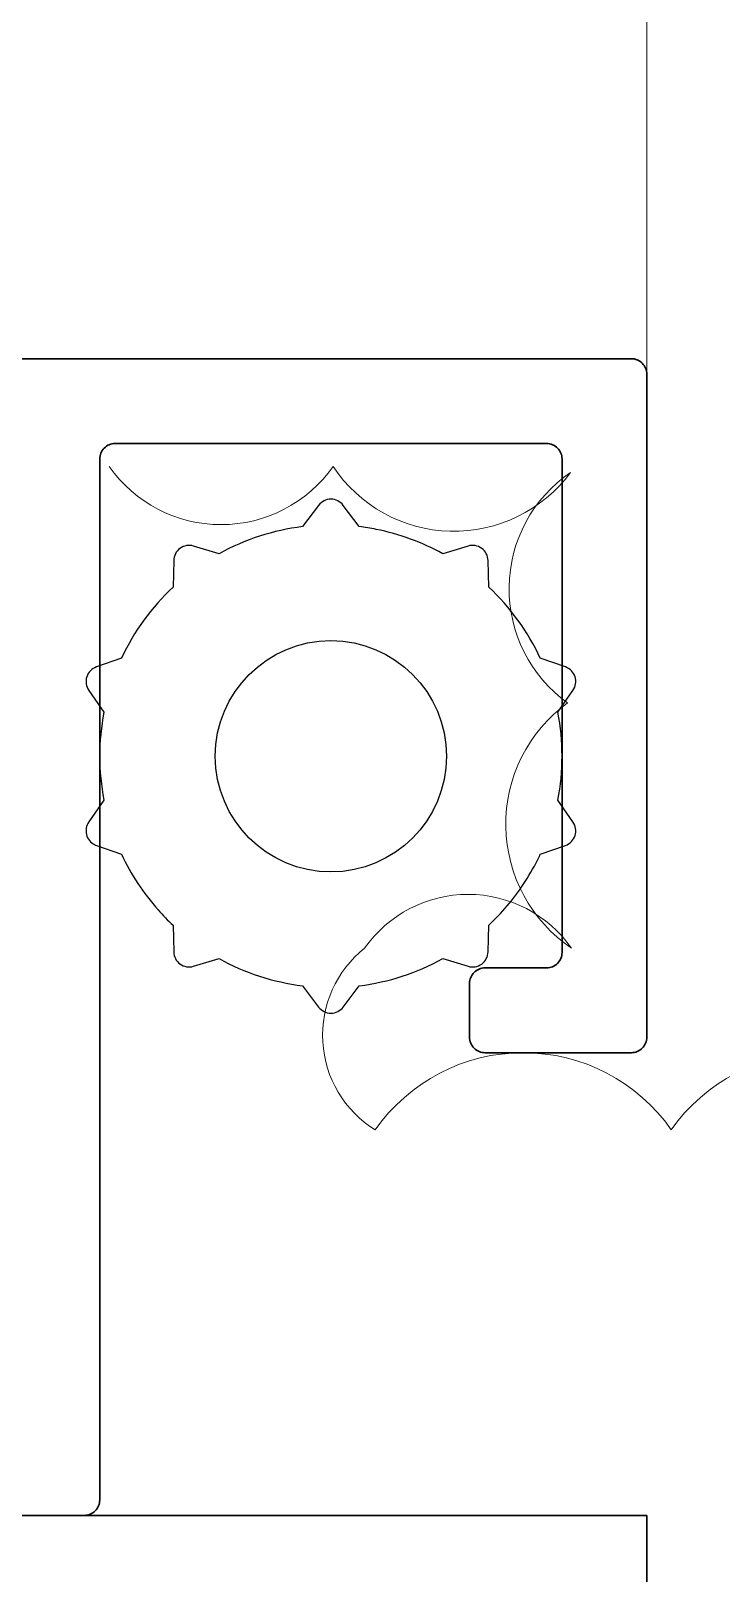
# Model space of a CAD drawing. Header units: millimetres. Extents: x -547695 to 905972, y -1055718 to 167349.
# Drawn here: x -516098.8 to -516034.3, y -1037397.6 to -1037253.5 of the extents above; entities that cross this region are included whole.
import ezdxf

# ---------------------------------------------------------------- set-up
doc = ezdxf.new("R2010")
doc.units = ezdxf.units.MM
doc.layers.get('DEFPOINTS').update_dxf_attribs({"color": 1, "lineweight": 25})
for name, color, linetype, lineweight in [('View-XTD-CT Cua$0$View-XĐL-CT Cửa$0$KT-Dim', 5, 'Continuous', 15), ('View-XTD-CT Cua$0$View-XĐL-CT Cửa$0$KT-NetThay', 7, 'Continuous', 18), ('View-XTD-CT Cua$0$View-XĐL-CT Cửa$0$Profile - Vietduc', 14, 'Continuous', 30)]:
    doc.layers.add(name, color=color, linetype=linetype, lineweight=lineweight)
doc.layers.add('View-XTD-CT Cua$0$View-XĐL-CT Cửa$0$Phukien -Vietduc', color=6, linetype='Continuous')
doc.styles.add('View-XTD-CT Cua$0$View-XĐL-CT Cửa$0$GM-Arial', font='arial.ttf')
doc.dimstyles.new('View-XTD-CT Cua$0$View-XĐL-CT Cửa$0$GM_DIM50', dxfattribs={"dimscale": 0.5, "dimtxt": 220, "dimasz": 110, "dimexe": 66, "dimexo": 0, "dimgap": 55, "dimtad": 1, "dimdec": 0, "dimzin": 0, "dimdsep": 46, "dimtxsty": 'View-XTD-CT Cua$0$View-XĐL-CT Cửa$0$GM-Arial', "dimblk": 'View-XTD-CT Cua$0$View-XĐL-CT Cửa$0$_ArchTick', "dimcen": 150, "dimdle": 66, "dimclrd": 256, "dimclre": 256, "dimclrt": 6, "dimadec": 0, "dimazin": 0, "dimtfac": 1, "dimtdec": 0, "dimtix": 1, "dimtmove": 2, "dimatfit": 3, "dimfxl": 1, "dimtvp": 0.833333, "dimtolj": 1, "dimtzin": 0, "dimarcsym": 0})

# ---------------------------------------------------------------- blocks, each defined once
blk = doc.blocks.new('View-XTD-CT Cua$0$View-XĐL-CT Cửa$0$_ArchTick')
at = {"color": 0, "linetype": 'ByBlock', "const_width": 0.15}
blk.add_lwpolyline([(-0.5, -0.5), (0.5, 0.5)], dxfattribs=at)
blk = doc.blocks.new('*D245')
at = {"layer": 'DEFPOINTS', "color": 0, "transparency": 16777216}
for p in [(-3949.14, 1534.81), (-4099.14, 1421.09), (-3949.14, 1108.8)]:
    blk.add_point(p, dxfattribs=at)
at = {"layer": 'View-XTD-CT Cua$0$View-XĐL-CT Cửa$0$KT-Dim', "lineweight": -2, "transparency": 16777216}
for p, q in [((-4099.14, 1421.09), (-4099.14, 1567.81)), ((-3949.14, 1108.8), (-3949.14, 1567.81)), ((-4099.14, 1534.81), (-4154.14, 1534.81)), ((-4099.14, 1534.81), (-3949.14, 1534.81)), ((-3949.14, 1534.81), (-3894.14, 1534.81))]:
    blk.add_line(p, q, dxfattribs=at)
at = {"layer": 'View-XTD-CT Cua$0$View-XĐL-CT Cửa$0$KT-Dim', "lineweight": -2, "transparency": 16777216, "xscale": 55, "yscale": 55, "zscale": 55}
blk.add_blockref('View-XTD-CT Cua$0$View-XĐL-CT Cửa$0$_ArchTick', (-4099.14, 1534.81), dxfattribs=at)
at = {"layer": 'View-XTD-CT Cua$0$View-XĐL-CT Cửa$0$KT-Dim', "lineweight": -2, "transparency": 16777216, "xscale": 55, "yscale": 55, "zscale": 55, "rotation": 180}
blk.add_blockref('View-XTD-CT Cua$0$View-XĐL-CT Cửa$0$_ArchTick', (-3949.14, 1534.81), dxfattribs=at)
at = {"layer": 'View-XTD-CT Cua$0$View-XĐL-CT Cửa$0$KT-Dim', "color": 6, "transparency": 16777216, "insert": (-4024.14, 1618.51), "char_height": 110, "attachment_point": 5, "style": 'View-XTD-CT Cua$0$View-XĐL-CT Cửa$0$GM-Arial'}
blk.add_mtext('\\A1;30', dxfattribs=at)
blk = doc.blocks.new('View-XTD-CT Cua$0$View-XĐL-CT Cửa$0$A$C77827696')
at = {"layer": 'View-XTD-CT Cua$0$View-XĐL-CT Cửa$0$KT-NetThay'}
for points in [[(-3984.03, 1114.56, 0.520567), (-3969.5, 1114.56, 0.520567), (-3954.09, 1114.16, 0.520567), (-3954.28, 1099.22, 0.520567), (-3954.02, 1083.31, 0.520567), (-3967.45, 1083.31, 0.520567), (-3966.76, 1071.54)], [(-3966.76, 1071.54, -0.520567), (-3947.55, 1071.54, -0.520567), (-3928.34, 1071.54, -0.520567), (-3909.13, 1071.54, -0.520567), (-3889.92, 1071.54, -0.520567), (-3870.71, 1071.54, -0.520567), (-3851.5, 1071.54, -0.520567), (-3832.29, 1071.54, -0.520567), (-3813.08, 1071.54, -0.520567), (-3793.87, 1071.54, -0.520567), (-3774.66, 1071.54, -0.520567), (-3755.45, 1071.54, -0.520567), (-3736.24, 1071.54, -0.520567), (-3717.03, 1071.54, -0.520567)]]:
    blk.add_lwpolyline(points, format="xyb", dxfattribs=at)
at = {"layer": 'View-XTD-CT Cua$0$View-XĐL-CT Cửa$0$Phukien -Vietduc'}
for points in [[(-3959.44, 1108.45, 0.496623), (-3960.73, 1109.39), (-3962.38, 1108.89, 0.077117), (-3966.7, 1110.47, 0.018584), (-3967.8, 1110.65), (-3968.84, 1112.03, 0.496623), (-3970.44, 1112.03), (-3971.48, 1110.65, 0.095839), (-3976.9, 1108.89), (-3978.56, 1109.39, 0.496623), (-3979.84, 1108.45), (-3979.88, 1106.73, 0.095839), (-3983.23, 1102.12), (-3984.86, 1101.55, 0.496623), (-3985.35, 1100.03), (-3984.37, 1098.61, 0.04781), (-3984.64, 1095.76, 0.04781), (-3984.37, 1092.92), (-3985.35, 1091.5, 0.457071), (-3984.98, 1090.03, 0.032235), (-3984.86, 1089.98), (-3983.23, 1089.41, 0.07248), (-3980.85, 1085.8), (-3980.85, 1085.8, 0.023197), (-3979.88, 1084.8), (-3979.84, 1083.08, 0.496623), (-3978.56, 1082.14), (-3976.9, 1082.64, 0.095839), (-3971.48, 1080.88), (-3970.44, 1079.5, 0.496623), (-3968.84, 1079.5), (-3967.8, 1080.88, 0.095839), (-3962.38, 1082.64), (-3960.73, 1082.14, 0.496623), (-3959.44, 1083.08), (-3959.4, 1084.8, 0.057917), (-3957.16, 1087.44, 0.031098), (-3956.22, 1089.06, 0.006607), (-3956.05, 1089.41), (-3954.42, 1089.98, 0.496623), (-3953.93, 1091.5), (-3954.91, 1092.92, 0.047812), (-3954.64, 1095.76, 0.047809), (-3954.91, 1098.61), (-3953.93, 1100.03, 0.496623), (-3954.42, 1101.55), (-3956.05, 1102.12, 0.095839), (-3959.4, 1106.73)], [(-3962.14, 1095.76, -1), (-3977.14, 1095.76, -1)]]:
    blk.add_lwpolyline(points, format="xyb", close=True, dxfattribs=at)
at = {"layer": 'View-XTD-CT Cua$0$View-XĐL-CT Cửa$0$Profile - Vietduc'}
blk.add_lwpolyline([(-4019.39, 1046.54), (-3985.64, 1046.54, 0.414214), (-3984.64, 1047.54), (-3984.64, 1115.04, -0.414214), (-3983.64, 1116.04), (-3955.64, 1116.04, -0.414214), (-3954.64, 1115.04), (-3954.64, 1083.04, -0.414214), (-3955.64, 1082.04), (-3959.64, 1082.04, 0.414214), (-3960.64, 1081.04), (-3960.64, 1077.54, 0.414214), (-3959.64, 1076.54), (-3950.14, 1076.54, 0.414214), (-3949.14, 1077.54), (-3949.14, 1120.54, 0.414214), (-3950.14, 1121.54), (-4098.14, 1121.54, 0.414214)], format="xyb", dxfattribs=at)
blk.add_lwpolyline([(-4099.14, 1046.54), (-3949.14, 1046.54), (-3949.14, 746.54), (-4099.14, 746.54)], close=True, dxfattribs=at)
at = {"layer": 'View-XTD-CT Cua$0$View-XĐL-CT Cửa$0$KT-Dim'}
dim = blk.add_linear_dim(base=(-3949.14, 1534.81), p1=(-4099.14, 1421.09), p2=(-3949.14, 1108.8), text='30', dimstyle='View-XTD-CT Cua$0$View-XĐL-CT Cửa$0$GM_DIM50', dxfattribs=at)
dim.commit()
dim.dimension.update_dxf_attribs({"geometry": '*D245', "text_midpoint": (-4024.14, 1618.51)})

msp = doc.modelspace()

# ---------------------------------------------------------------- block references
at = {"layer": 'View-XTD-CT Cua$0$View-XĐL-CT Cửa$0$KT-NetThay', "xscale": 1.44, "yscale": 1.44, "zscale": 1.44}
msp.add_blockref('View-XTD-CT Cua$0$View-XĐL-CT Cửa$0$A$C77827696', (-510354.47, -1038899.17), dxfattribs=at)

doc.saveas('drawing.dxf')
